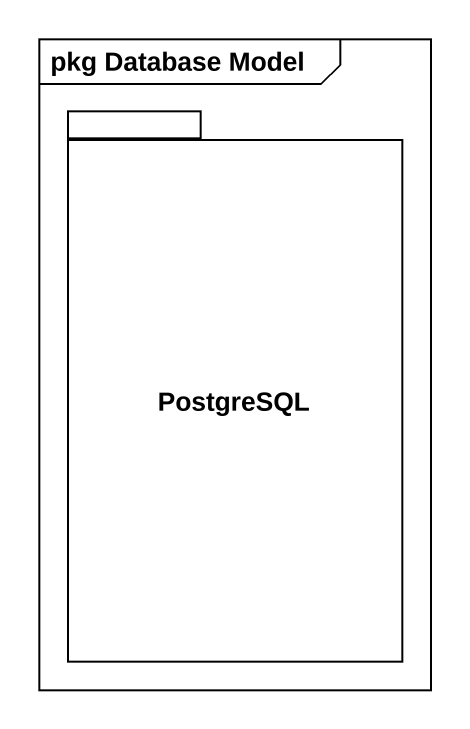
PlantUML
@startuml
mainframe pkg Database Model
package PostgreSQL {
}
@enduml
